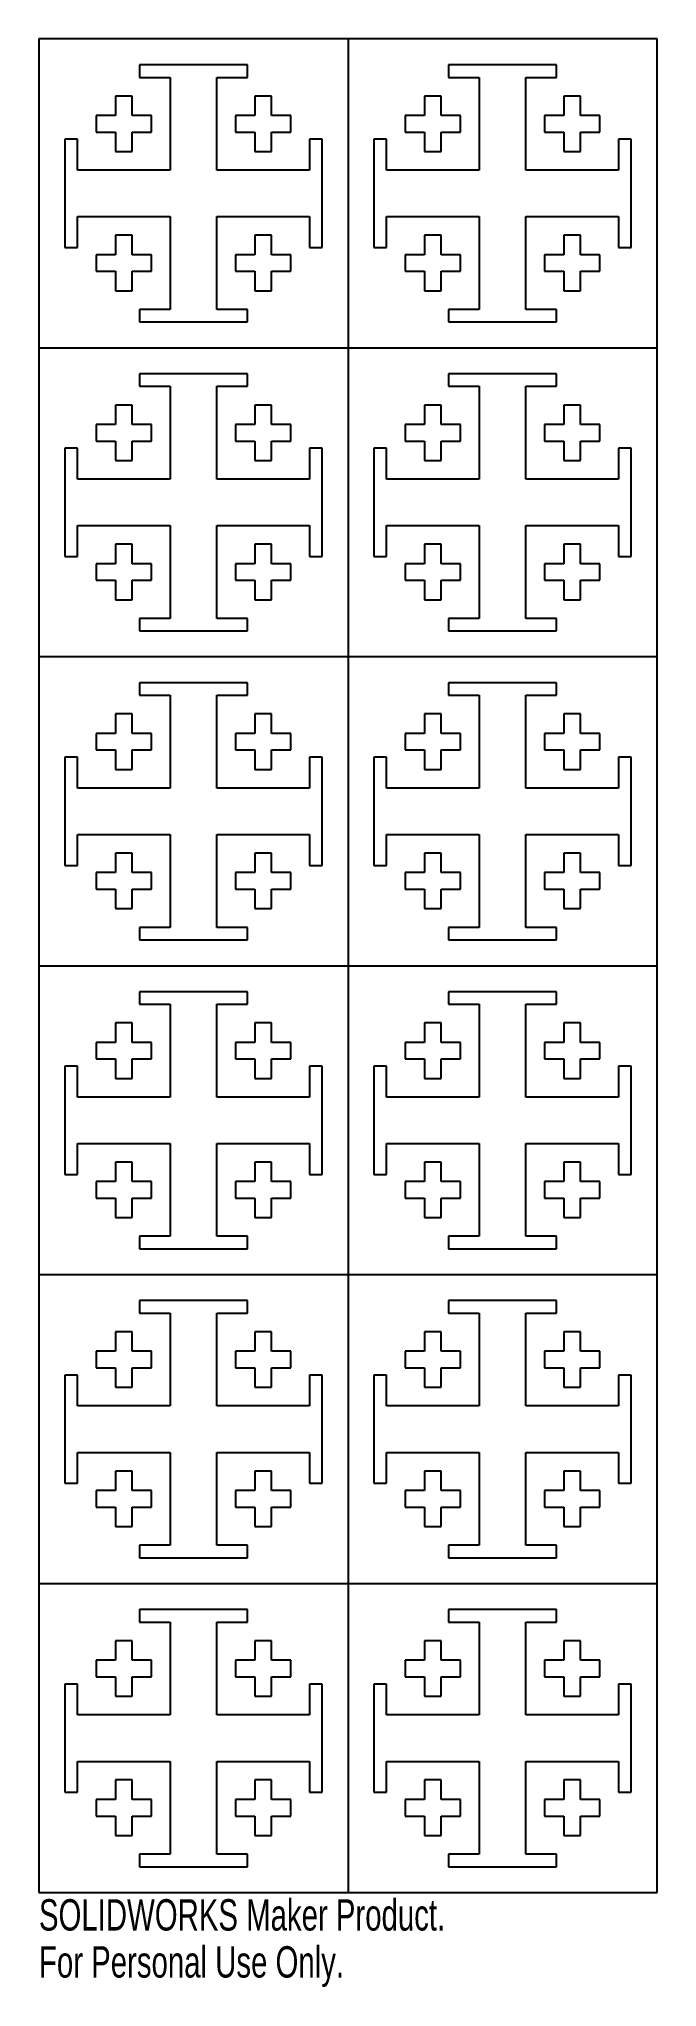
# Model space of a CAD drawing. Header units: millimetres. Extents: x -28 to 67, y -19 to 282.
import ezdxf

# ---------------------------------------------------------------- set-up
doc = ezdxf.new("R2010")
doc.units = ezdxf.units.MM
doc.styles.add('SLDTEXTSTYLE0', font='TXT', dxfattribs={"width": 0.7})

msp = doc.modelspace()

# ---------------------------------------------------------------- linework, layer by layer
at = {"color": 7, "linetype": 'Continuous', "lineweight": 25}
for p, q in [((-28.49, 281.62), (-28.49, -4.13)), ((66.76, 281.62), (-28.49, 281.62)), ((19.14, 281.62), (19.14, -4.13)), ((66.76, -4.13), (66.76, 281.62)), ((3.66, 277.63), (-13.01, 277.63)), ((-13.01, 277.63), (-13.01, 275.69)), ((3.66, 275.69), (3.66, 277.63)), ((51.29, 277.63), (34.61, 277.63)), ((34.61, 277.63), (34.61, 275.69)), ((51.29, 275.69), (51.29, 277.63)), ((-13.01, 275.69), (-8.25, 275.69)), ((-8.25, 275.69), (-8.25, 261.39)), ((-1.1, 275.69), (3.66, 275.69)), ((-1.1, 261.39), (-1.1, 275.69)), ((34.61, 275.69), (39.37, 275.69)), ((39.37, 275.69), (39.37, 261.39)), ((46.53, 275.69), (51.29, 275.69)), ((46.53, 261.39), (46.53, 275.69)), ((-14.13, 272.81), (-16.68, 272.81)), ((-16.68, 272.81), (-16.68, 269.81)), ((-14.13, 269.81), (-14.13, 272.81)), ((7.33, 272.81), (4.78, 272.81)), ((4.78, 272.81), (4.78, 269.81)), ((7.33, 269.81), (7.33, 272.81)), ((33.49, 272.81), (30.94, 272.81)), ((30.94, 272.81), (30.94, 269.81)), ((33.49, 269.81), (33.49, 272.81)), ((54.96, 272.81), (52.4, 272.81)), ((52.4, 272.81), (52.4, 269.81)), ((54.96, 269.81), (54.96, 272.81)), ((-16.68, 269.81), (-19.68, 269.81)), ((-19.68, 269.81), (-19.68, 267.26)), ((-11.13, 269.81), (-14.13, 269.81)), ((-11.13, 267.26), (-11.13, 269.81)), ((4.78, 269.81), (1.78, 269.81)), ((1.78, 269.81), (1.78, 267.26)), ((10.33, 269.81), (7.33, 269.81)), ((10.33, 267.26), (10.33, 269.81)), ((30.94, 269.81), (27.94, 269.81)), ((27.94, 269.81), (27.94, 267.26)), ((36.49, 269.81), (33.49, 269.81)), ((36.49, 267.26), (36.49, 269.81)), ((52.4, 269.81), (49.41, 269.81)), ((49.41, 269.81), (49.41, 267.26)), ((57.96, 269.81), (54.96, 269.81)), ((57.96, 267.26), (57.96, 269.81)), ((-22.56, 266.15), (-24.5, 266.15)), ((-24.5, 266.15), (-24.5, 249.47)), ((-22.56, 261.39), (-22.56, 266.15)), ((-19.68, 267.26), (-16.68, 267.26)), ((-16.68, 267.26), (-16.68, 264.26)), ((-14.13, 264.26), (-14.13, 267.26)), ((-14.13, 267.26), (-11.13, 267.26)), ((1.78, 267.26), (4.78, 267.26)), ((4.78, 267.26), (4.78, 264.26)), ((7.33, 264.26), (7.33, 267.26)), ((7.33, 267.26), (10.33, 267.26)), ((15.15, 266.15), (13.21, 266.15)), ((13.21, 266.15), (13.21, 261.39)), ((15.15, 249.47), (15.15, 266.15)), ((25.07, 266.15), (23.13, 266.15)), ((23.13, 266.15), (23.13, 249.47)), ((25.07, 261.39), (25.07, 266.15)), ((27.94, 267.26), (30.94, 267.26)), ((30.94, 267.26), (30.94, 264.26)), ((33.49, 264.26), (33.49, 267.26)), ((33.49, 267.26), (36.49, 267.26)), ((49.41, 267.26), (52.4, 267.26)), ((52.4, 267.26), (52.4, 264.26)), ((54.96, 264.26), (54.96, 267.26)), ((54.96, 267.26), (57.96, 267.26)), ((62.77, 266.15), (60.83, 266.15)), ((60.83, 266.15), (60.83, 261.39)), ((62.77, 249.47), (62.77, 266.15)), ((-8.25, 261.39), (-22.56, 261.39)), ((-16.68, 264.26), (-14.13, 264.26)), ((13.21, 261.39), (-1.1, 261.39)), ((4.78, 264.26), (7.33, 264.26)), ((39.37, 261.39), (25.07, 261.39)), ((30.94, 264.26), (33.49, 264.26)), ((60.83, 261.39), (46.53, 261.39)), ((52.4, 264.26), (54.96, 264.26)), ((-22.56, 249.47), (-22.56, 254.23)), ((-22.56, 254.23), (-8.25, 254.23)), ((-8.25, 254.23), (-8.25, 239.92)), ((-1.1, 239.92), (-1.1, 254.23)), ((-1.1, 254.23), (13.21, 254.23)), ((13.21, 254.23), (13.21, 249.47)), ((25.07, 249.47), (25.07, 254.23)), ((25.07, 254.23), (39.37, 254.23)), ((39.37, 254.23), (39.37, 239.92)), ((46.53, 239.92), (46.53, 254.23)), ((46.53, 254.23), (60.83, 254.23)), ((60.83, 254.23), (60.83, 249.47)), ((-24.5, 249.47), (-22.56, 249.47)), ((-14.13, 251.35), (-16.68, 251.35)), ((-16.68, 251.35), (-16.68, 248.35)), ((-14.13, 248.35), (-14.13, 251.35)), ((7.33, 251.35), (4.78, 251.35)), ((4.78, 251.35), (4.78, 248.35)), ((7.33, 248.35), (7.33, 251.35)), ((13.21, 249.47), (15.15, 249.47)), ((23.13, 249.47), (25.07, 249.47)), ((33.49, 251.35), (30.94, 251.35)), ((30.94, 251.35), (30.94, 248.35)), ((33.49, 248.35), (33.49, 251.35)), ((54.96, 251.35), (52.4, 251.35)), ((52.4, 251.35), (52.4, 248.35)), ((54.96, 248.35), (54.96, 251.35)), ((60.83, 249.47), (62.77, 249.47)), ((-19.68, 248.35), (-19.68, 245.8)), ((-16.68, 248.35), (-19.68, 248.35)), ((-11.13, 248.35), (-14.13, 248.35)), ((-11.13, 245.8), (-11.13, 248.35)), ((4.78, 248.35), (1.78, 248.35)), ((1.78, 248.35), (1.78, 245.8)), ((10.33, 248.35), (7.33, 248.35)), ((10.33, 245.8), (10.33, 248.35)), ((27.94, 248.35), (27.94, 245.8)), ((30.94, 248.35), (27.94, 248.35)), ((36.49, 248.35), (33.49, 248.35)), ((36.49, 245.8), (36.49, 248.35)), ((52.4, 248.35), (49.41, 248.35)), ((49.41, 248.35), (49.41, 245.8)), ((57.96, 248.35), (54.96, 248.35)), ((57.96, 245.8), (57.96, 248.35)), ((-19.68, 245.8), (-16.68, 245.8)), ((-16.68, 245.8), (-16.68, 242.8)), ((-14.13, 242.8), (-14.13, 245.8)), ((-14.13, 245.8), (-11.13, 245.8)), ((1.78, 245.8), (4.78, 245.8)), ((4.78, 245.8), (4.78, 242.8)), ((7.33, 242.8), (7.33, 245.8)), ((7.33, 245.8), (10.33, 245.8)), ((27.94, 245.8), (30.94, 245.8)), ((30.94, 245.8), (30.94, 242.8)), ((33.49, 242.8), (33.49, 245.8)), ((33.49, 245.8), (36.49, 245.8)), ((49.41, 245.8), (52.4, 245.8)), ((52.4, 245.8), (52.4, 242.8)), ((54.96, 242.8), (54.96, 245.8)), ((54.96, 245.8), (57.96, 245.8)), ((-16.68, 242.8), (-14.13, 242.8)), ((4.78, 242.8), (7.33, 242.8)), ((30.94, 242.8), (33.49, 242.8)), ((52.4, 242.8), (54.96, 242.8)), ((-8.25, 239.92), (-13.01, 239.92)), ((-13.01, 239.92), (-13.01, 237.99)), ((-13.01, 237.99), (3.66, 237.99)), ((3.66, 239.92), (-1.1, 239.92)), ((3.66, 237.99), (3.66, 239.92)), ((39.37, 239.92), (34.61, 239.92)), ((34.61, 239.92), (34.61, 237.99)), ((34.61, 237.99), (51.29, 237.99)), ((51.29, 239.92), (46.53, 239.92)), ((51.29, 237.99), (51.29, 239.92)), ((-28.49, 233.99), (66.76, 233.99)), ((3.66, 230), (-13.01, 230)), ((-13.01, 230), (-13.01, 228.07)), ((3.66, 228.07), (3.66, 230)), ((51.29, 230), (34.61, 230)), ((34.61, 230), (34.61, 228.07)), ((51.29, 228.07), (51.29, 230)), ((-13.01, 228.07), (-8.25, 228.07)), ((-8.25, 228.07), (-8.25, 213.76)), ((-1.1, 228.07), (3.66, 228.07)), ((-1.1, 213.76), (-1.1, 228.07)), ((34.61, 228.07), (39.37, 228.07)), ((39.37, 228.07), (39.37, 213.76)), ((46.53, 228.07), (51.29, 228.07)), ((46.53, 213.76), (46.53, 228.07)), ((-14.13, 225.19), (-16.68, 225.19)), ((-16.68, 225.19), (-16.68, 222.19)), ((-14.13, 222.19), (-14.13, 225.19)), ((7.33, 225.19), (4.78, 225.19)), ((4.78, 225.19), (4.78, 222.19)), ((7.33, 222.19), (7.33, 225.19)), ((33.49, 225.19), (30.94, 225.19)), ((30.94, 225.19), (30.94, 222.19)), ((33.49, 222.19), (33.49, 225.19)), ((54.96, 225.19), (52.4, 225.19)), ((52.4, 225.19), (52.4, 222.19)), ((54.96, 222.19), (54.96, 225.19)), ((-16.68, 222.19), (-19.68, 222.19)), ((-19.68, 222.19), (-19.68, 219.64)), ((-19.68, 219.64), (-16.68, 219.64)), ((-16.68, 219.64), (-16.68, 216.64)), ((-11.13, 222.19), (-14.13, 222.19)), ((-14.13, 216.64), (-14.13, 219.64)), ((-14.13, 219.64), (-11.13, 219.64)), ((-11.13, 219.64), (-11.13, 222.19)), ((4.78, 222.19), (1.78, 222.19)), ((1.78, 222.19), (1.78, 219.64)), ((1.78, 219.64), (4.78, 219.64)), ((4.78, 219.64), (4.78, 216.64)), ((10.33, 222.19), (7.33, 222.19)), ((7.33, 216.64), (7.33, 219.64)), ((7.33, 219.64), (10.33, 219.64)), ((10.33, 219.64), (10.33, 222.19)), ((30.94, 222.19), (27.94, 222.19)), ((27.94, 222.19), (27.94, 219.64)), ((27.94, 219.64), (30.94, 219.64)), ((30.94, 219.64), (30.94, 216.64)), ((36.49, 222.19), (33.49, 222.19)), ((33.49, 216.64), (33.49, 219.64)), ((33.49, 219.64), (36.49, 219.64)), ((36.49, 219.64), (36.49, 222.19)), ((52.4, 222.19), (49.41, 222.19)), ((49.41, 222.19), (49.41, 219.64)), ((49.41, 219.64), (52.4, 219.64)), ((52.4, 219.64), (52.4, 216.64)), ((57.96, 222.19), (54.96, 222.19)), ((54.96, 216.64), (54.96, 219.64)), ((54.96, 219.64), (57.96, 219.64)), ((57.96, 219.64), (57.96, 222.19)), ((-22.56, 218.52), (-24.5, 218.52)), ((-24.5, 218.52), (-24.5, 201.84)), ((-22.56, 213.76), (-22.56, 218.52)), ((-16.68, 216.64), (-14.13, 216.64)), ((4.78, 216.64), (7.33, 216.64)), ((15.15, 218.52), (13.21, 218.52)), ((13.21, 218.52), (13.21, 213.76)), ((15.15, 201.84), (15.15, 218.52)), ((25.07, 218.52), (23.13, 218.52)), ((23.13, 218.52), (23.13, 201.84)), ((25.07, 213.76), (25.07, 218.52)), ((30.94, 216.64), (33.49, 216.64)), ((52.4, 216.64), (54.96, 216.64)), ((62.77, 218.52), (60.83, 218.52)), ((60.83, 218.52), (60.83, 213.76)), ((62.77, 201.84), (62.77, 218.52)), ((-8.25, 213.76), (-22.56, 213.76)), ((13.21, 213.76), (-1.1, 213.76)), ((39.37, 213.76), (25.07, 213.76)), ((60.83, 213.76), (46.53, 213.76)), ((-22.56, 201.84), (-22.56, 206.6)), ((-22.56, 206.6), (-8.25, 206.6)), ((-8.25, 206.6), (-8.25, 192.3)), ((-1.1, 192.3), (-1.1, 206.6)), ((-1.1, 206.6), (13.21, 206.6)), ((13.21, 206.6), (13.21, 201.84)), ((25.07, 201.84), (25.07, 206.6)), ((25.07, 206.6), (39.37, 206.6)), ((39.37, 206.6), (39.37, 192.3)), ((46.53, 192.3), (46.53, 206.6)), ((46.53, 206.6), (60.83, 206.6)), ((60.83, 206.6), (60.83, 201.84)), ((-24.5, 201.84), (-22.56, 201.84)), ((-14.13, 203.73), (-16.68, 203.73)), ((-16.68, 203.73), (-16.68, 200.73)), ((-14.13, 200.73), (-14.13, 203.73)), ((7.33, 203.73), (4.78, 203.73)), ((4.78, 203.73), (4.78, 200.73)), ((7.33, 200.73), (7.33, 203.73)), ((13.21, 201.84), (15.15, 201.84)), ((23.13, 201.84), (25.07, 201.84)), ((33.49, 203.73), (30.94, 203.73)), ((30.94, 203.73), (30.94, 200.73)), ((33.49, 200.73), (33.49, 203.73)), ((54.96, 203.73), (52.4, 203.73)), ((52.4, 203.73), (52.4, 200.73)), ((54.96, 200.73), (54.96, 203.73)), ((60.83, 201.84), (62.77, 201.84)), ((-19.68, 200.73), (-19.68, 198.17)), ((-16.68, 200.73), (-19.68, 200.73)), ((-11.13, 200.73), (-14.13, 200.73)), ((-11.13, 198.17), (-11.13, 200.73)), ((4.78, 200.73), (1.78, 200.73)), ((1.78, 200.73), (1.78, 198.17)), ((10.33, 200.73), (7.33, 200.73)), ((10.33, 198.17), (10.33, 200.73)), ((27.94, 200.73), (27.94, 198.17)), ((30.94, 200.73), (27.94, 200.73)), ((36.49, 200.73), (33.49, 200.73)), ((36.49, 198.17), (36.49, 200.73)), ((52.4, 200.73), (49.41, 200.73)), ((49.41, 200.73), (49.41, 198.17)), ((57.96, 200.73), (54.96, 200.73)), ((57.96, 198.17), (57.96, 200.73)), ((-19.68, 198.17), (-16.68, 198.17)), ((-16.68, 198.17), (-16.68, 195.18)), ((-14.13, 195.18), (-14.13, 198.17)), ((-14.13, 198.17), (-11.13, 198.17)), ((1.78, 198.17), (4.78, 198.17)), ((4.78, 198.17), (4.78, 195.18)), ((7.33, 195.18), (7.33, 198.17)), ((7.33, 198.17), (10.33, 198.17)), ((27.94, 198.17), (30.94, 198.17)), ((30.94, 198.17), (30.94, 195.18)), ((33.49, 195.18), (33.49, 198.17)), ((33.49, 198.17), (36.49, 198.17)), ((49.41, 198.17), (52.4, 198.17)), ((52.4, 198.17), (52.4, 195.18)), ((54.96, 195.18), (54.96, 198.17)), ((54.96, 198.17), (57.96, 198.17)), ((-16.68, 195.18), (-14.13, 195.18)), ((-8.25, 192.3), (-13.01, 192.3)), ((-13.01, 192.3), (-13.01, 190.36)), ((3.66, 192.3), (-1.1, 192.3)), ((3.66, 190.36), (3.66, 192.3)), ((4.78, 195.18), (7.33, 195.18)), ((30.94, 195.18), (33.49, 195.18)), ((39.37, 192.3), (34.61, 192.3)), ((34.61, 192.3), (34.61, 190.36)), ((51.29, 192.3), (46.53, 192.3)), ((51.29, 190.36), (51.29, 192.3)), ((52.4, 195.18), (54.96, 195.18)), ((-13.01, 190.36), (3.66, 190.36)), ((34.61, 190.36), (51.29, 190.36)), ((66.76, 186.37), (-28.49, 186.37)), ((3.66, 182.38), (-13.01, 182.38)), ((-13.01, 182.38), (-13.01, 180.44)), ((-13.01, 180.44), (-8.25, 180.44)), ((-8.25, 180.44), (-8.25, 166.14)), ((-1.1, 180.44), (3.66, 180.44)), ((-1.1, 166.14), (-1.1, 180.44)), ((3.66, 180.44), (3.66, 182.38)), ((51.29, 182.38), (34.61, 182.38)), ((34.61, 182.38), (34.61, 180.44)), ((34.61, 180.44), (39.37, 180.44)), ((39.37, 180.44), (39.37, 166.14)), ((46.53, 180.44), (51.29, 180.44)), ((46.53, 166.14), (46.53, 180.44)), ((51.29, 180.44), (51.29, 182.38)), ((-14.13, 177.56), (-16.68, 177.56)), ((-16.68, 177.56), (-16.68, 174.56)), ((-14.13, 174.56), (-14.13, 177.56)), ((7.33, 177.56), (4.78, 177.56)), ((4.78, 177.56), (4.78, 174.56)), ((7.33, 174.56), (7.33, 177.56)), ((33.49, 177.56), (30.94, 177.56)), ((30.94, 177.56), (30.94, 174.56)), ((33.49, 174.56), (33.49, 177.56)), ((54.96, 177.56), (52.4, 177.56)), ((52.4, 177.56), (52.4, 174.56)), ((54.96, 174.56), (54.96, 177.56)), ((-16.68, 174.56), (-19.68, 174.56)), ((-19.68, 174.56), (-19.68, 172.01)), ((-11.13, 174.56), (-14.13, 174.56)), ((-11.13, 172.01), (-11.13, 174.56)), ((4.78, 174.56), (1.78, 174.56)), ((1.78, 174.56), (1.78, 172.01)), ((10.33, 174.56), (7.33, 174.56)), ((10.33, 172.01), (10.33, 174.56)), ((30.94, 174.56), (27.94, 174.56)), ((27.94, 174.56), (27.94, 172.01)), ((36.49, 174.56), (33.49, 174.56)), ((36.49, 172.01), (36.49, 174.56)), ((52.4, 174.56), (49.41, 174.56)), ((49.41, 174.56), (49.41, 172.01)), ((57.96, 174.56), (54.96, 174.56)), ((57.96, 172.01), (57.96, 174.56)), ((-19.68, 172.01), (-16.68, 172.01)), ((-16.68, 172.01), (-16.68, 169.01)), ((-14.13, 169.01), (-14.13, 172.01)), ((-14.13, 172.01), (-11.13, 172.01)), ((1.78, 172.01), (4.78, 172.01)), ((4.78, 172.01), (4.78, 169.01)), ((7.33, 169.01), (7.33, 172.01)), ((7.33, 172.01), (10.33, 172.01)), ((27.94, 172.01), (30.94, 172.01)), ((30.94, 172.01), (30.94, 169.01)), ((33.49, 169.01), (33.49, 172.01)), ((33.49, 172.01), (36.49, 172.01)), ((49.41, 172.01), (52.4, 172.01)), ((52.4, 172.01), (52.4, 169.01)), ((54.96, 169.01), (54.96, 172.01)), ((54.96, 172.01), (57.96, 172.01)), ((-22.56, 170.9), (-24.5, 170.9)), ((-24.5, 170.9), (-24.5, 154.22)), ((-22.56, 166.14), (-22.56, 170.9)), ((-16.68, 169.01), (-14.13, 169.01)), ((4.78, 169.01), (7.33, 169.01)), ((15.15, 170.9), (13.21, 170.9)), ((13.21, 170.9), (13.21, 166.14)), ((15.15, 154.22), (15.15, 170.9)), ((25.07, 170.9), (23.13, 170.9)), ((23.13, 170.9), (23.13, 154.22)), ((25.07, 166.14), (25.07, 170.9)), ((30.94, 169.01), (33.49, 169.01)), ((52.4, 169.01), (54.96, 169.01)), ((62.77, 170.9), (60.83, 170.9)), ((60.83, 170.9), (60.83, 166.14)), ((62.77, 154.22), (62.77, 170.9)), ((-8.25, 166.14), (-22.56, 166.14)), ((13.21, 166.14), (-1.1, 166.14)), ((39.37, 166.14), (25.07, 166.14)), ((60.83, 166.14), (46.53, 166.14)), ((-22.56, 154.22), (-22.56, 158.98)), ((-22.56, 158.98), (-8.25, 158.98)), ((-8.25, 158.98), (-8.25, 144.67)), ((-1.1, 144.67), (-1.1, 158.98)), ((-1.1, 158.98), (13.21, 158.98)), ((13.21, 158.98), (13.21, 154.22)), ((25.07, 154.22), (25.07, 158.98)), ((25.07, 158.98), (39.37, 158.98)), ((39.37, 158.98), (39.37, 144.67)), ((46.53, 144.67), (46.53, 158.98)), ((46.53, 158.98), (60.83, 158.98)), ((60.83, 158.98), (60.83, 154.22)), ((-24.5, 154.22), (-22.56, 154.22)), ((-14.13, 156.1), (-16.68, 156.1)), ((-16.68, 156.1), (-16.68, 153.1)), ((-14.13, 153.1), (-14.13, 156.1)), ((7.33, 156.1), (4.78, 156.1)), ((4.78, 156.1), (4.78, 153.1)), ((7.33, 153.1), (7.33, 156.1)), ((13.21, 154.22), (15.15, 154.22)), ((23.13, 154.22), (25.07, 154.22)), ((33.49, 156.1), (30.94, 156.1)), ((30.94, 156.1), (30.94, 153.1)), ((33.49, 153.1), (33.49, 156.1)), ((54.96, 156.1), (52.4, 156.1)), ((52.4, 156.1), (52.4, 153.1)), ((54.96, 153.1), (54.96, 156.1)), ((60.83, 154.22), (62.77, 154.22)), ((-19.68, 153.1), (-19.68, 150.55)), ((-16.68, 153.1), (-19.68, 153.1)), ((-19.68, 150.55), (-16.68, 150.55)), ((-16.68, 150.55), (-16.68, 147.55)), ((-11.13, 153.1), (-14.13, 153.1)), ((-14.13, 147.55), (-14.13, 150.55)), ((-14.13, 150.55), (-11.13, 150.55)), ((-11.13, 150.55), (-11.13, 153.1)), ((4.78, 153.1), (1.78, 153.1)), ((1.78, 153.1), (1.78, 150.55)), ((1.78, 150.55), (4.78, 150.55)), ((4.78, 150.55), (4.78, 147.55)), ((10.33, 153.1), (7.33, 153.1)), ((7.33, 147.55), (7.33, 150.55)), ((7.33, 150.55), (10.33, 150.55)), ((10.33, 150.55), (10.33, 153.1)), ((27.94, 153.1), (27.94, 150.55)), ((30.94, 153.1), (27.94, 153.1)), ((27.94, 150.55), (30.94, 150.55)), ((30.94, 150.55), (30.94, 147.55)), ((36.49, 153.1), (33.49, 153.1)), ((33.49, 147.55), (33.49, 150.55)), ((33.49, 150.55), (36.49, 150.55)), ((36.49, 150.55), (36.49, 153.1)), ((52.4, 153.1), (49.41, 153.1)), ((49.41, 153.1), (49.41, 150.55)), ((49.41, 150.55), (52.4, 150.55)), ((52.4, 150.55), (52.4, 147.55)), ((57.96, 153.1), (54.96, 153.1)), ((54.96, 147.55), (54.96, 150.55)), ((54.96, 150.55), (57.96, 150.55)), ((57.96, 150.55), (57.96, 153.1)), ((-16.68, 147.55), (-14.13, 147.55)), ((4.78, 147.55), (7.33, 147.55)), ((30.94, 147.55), (33.49, 147.55)), ((52.4, 147.55), (54.96, 147.55)), ((-8.25, 144.67), (-13.01, 144.67)), ((-13.01, 144.67), (-13.01, 142.74)), ((3.66, 144.67), (-1.1, 144.67)), ((3.66, 142.74), (3.66, 144.67)), ((39.37, 144.67), (34.61, 144.67)), ((34.61, 144.67), (34.61, 142.74)), ((51.29, 144.67), (46.53, 144.67)), ((51.29, 142.74), (51.29, 144.67)), ((-13.01, 142.74), (3.66, 142.74)), ((34.61, 142.74), (51.29, 142.74)), ((-28.49, 138.74), (66.76, 138.74)), ((3.66, 134.75), (-13.01, 134.75)), ((-13.01, 134.75), (-13.01, 132.82)), ((-13.01, 132.82), (-8.25, 132.82)), ((-8.25, 132.82), (-8.25, 118.51)), ((-1.1, 132.82), (3.66, 132.82)), ((-1.1, 118.51), (-1.1, 132.82)), ((3.66, 132.82), (3.66, 134.75)), ((51.29, 134.75), (34.61, 134.75)), ((34.61, 134.75), (34.61, 132.82)), ((34.61, 132.82), (39.37, 132.82)), ((39.37, 132.82), (39.37, 118.51)), ((46.53, 132.82), (51.29, 132.82)), ((46.53, 118.51), (46.53, 132.82)), ((51.29, 132.82), (51.29, 134.75)), ((-14.13, 129.94), (-16.68, 129.94)), ((-16.68, 129.94), (-16.68, 126.94)), ((-14.13, 126.94), (-14.13, 129.94)), ((7.33, 129.94), (4.78, 129.94)), ((4.78, 129.94), (4.78, 126.94)), ((7.33, 126.94), (7.33, 129.94)), ((33.49, 129.94), (30.94, 129.94)), ((30.94, 129.94), (30.94, 126.94)), ((33.49, 126.94), (33.49, 129.94)), ((54.96, 129.94), (52.4, 129.94)), ((52.4, 129.94), (52.4, 126.94)), ((54.96, 126.94), (54.96, 129.94)), ((-16.68, 126.94), (-19.68, 126.94)), ((-19.68, 126.94), (-19.68, 124.39)), ((-11.13, 126.94), (-14.13, 126.94)), ((-11.13, 124.39), (-11.13, 126.94)), ((4.78, 126.94), (1.78, 126.94)), ((1.78, 126.94), (1.78, 124.39)), ((10.33, 126.94), (7.33, 126.94)), ((10.33, 124.39), (10.33, 126.94)), ((30.94, 126.94), (27.94, 126.94)), ((27.94, 126.94), (27.94, 124.39)), ((36.49, 126.94), (33.49, 126.94)), ((36.49, 124.39), (36.49, 126.94)), ((52.4, 126.94), (49.41, 126.94)), ((49.41, 126.94), (49.41, 124.39)), ((57.96, 126.94), (54.96, 126.94)), ((57.96, 124.39), (57.96, 126.94)), ((-22.56, 123.27), (-24.5, 123.27)), ((-24.5, 123.27), (-24.5, 106.59)), ((-22.56, 118.51), (-22.56, 123.27)), ((-19.68, 124.39), (-16.68, 124.39)), ((-16.68, 124.39), (-16.68, 121.39)), ((-14.13, 121.39), (-14.13, 124.39)), ((-14.13, 124.39), (-11.13, 124.39)), ((1.78, 124.39), (4.78, 124.39)), ((4.78, 124.39), (4.78, 121.39)), ((7.33, 121.39), (7.33, 124.39)), ((7.33, 124.39), (10.33, 124.39)), ((15.15, 123.27), (13.21, 123.27)), ((13.21, 123.27), (13.21, 118.51)), ((15.15, 106.59), (15.15, 123.27)), ((25.07, 123.27), (23.13, 123.27)), ((23.13, 123.27), (23.13, 106.59)), ((25.07, 118.51), (25.07, 123.27)), ((27.94, 124.39), (30.94, 124.39)), ((30.94, 124.39), (30.94, 121.39)), ((33.49, 121.39), (33.49, 124.39)), ((33.49, 124.39), (36.49, 124.39)), ((49.41, 124.39), (52.4, 124.39)), ((52.4, 124.39), (52.4, 121.39)), ((54.96, 121.39), (54.96, 124.39)), ((54.96, 124.39), (57.96, 124.39)), ((62.77, 123.27), (60.83, 123.27)), ((60.83, 123.27), (60.83, 118.51)), ((62.77, 106.59), (62.77, 123.27)), ((-16.68, 121.39), (-14.13, 121.39)), ((4.78, 121.39), (7.33, 121.39)), ((30.94, 121.39), (33.49, 121.39)), ((52.4, 121.39), (54.96, 121.39)), ((-8.25, 118.51), (-22.56, 118.51)), ((13.21, 118.51), (-1.1, 118.51)), ((39.37, 118.51), (25.07, 118.51)), ((60.83, 118.51), (46.53, 118.51)), ((-22.56, 106.59), (-22.56, 111.35)), ((-22.56, 111.35), (-8.25, 111.35)), ((-8.25, 111.35), (-8.25, 97.05)), ((-1.1, 97.05), (-1.1, 111.35)), ((-1.1, 111.35), (13.21, 111.35)), ((13.21, 111.35), (13.21, 106.59)), ((25.07, 106.59), (25.07, 111.35)), ((25.07, 111.35), (39.37, 111.35)), ((39.37, 111.35), (39.37, 97.05)), ((46.53, 97.05), (46.53, 111.35)), ((46.53, 111.35), (60.83, 111.35)), ((60.83, 111.35), (60.83, 106.59)), ((-14.13, 108.48), (-16.68, 108.48)), ((-16.68, 108.48), (-16.68, 105.48)), ((-14.13, 105.48), (-14.13, 108.48)), ((7.33, 108.48), (4.78, 108.48)), ((4.78, 108.48), (4.78, 105.48)), ((7.33, 105.48), (7.33, 108.48)), ((33.49, 108.48), (30.94, 108.48)), ((30.94, 108.48), (30.94, 105.48)), ((33.49, 105.48), (33.49, 108.48)), ((54.96, 108.48), (52.4, 108.48)), ((52.4, 108.48), (52.4, 105.48)), ((54.96, 105.48), (54.96, 108.48)), ((-24.5, 106.59), (-22.56, 106.59)), ((-19.68, 105.48), (-19.68, 102.92)), ((-16.68, 105.48), (-19.68, 105.48)), ((-11.13, 105.48), (-14.13, 105.48)), ((-11.13, 102.92), (-11.13, 105.48)), ((4.78, 105.48), (1.78, 105.48)), ((1.78, 105.48), (1.78, 102.92)), ((10.33, 105.48), (7.33, 105.48)), ((10.33, 102.92), (10.33, 105.48)), ((13.21, 106.59), (15.15, 106.59)), ((23.13, 106.59), (25.07, 106.59)), ((27.94, 105.48), (27.94, 102.92)), ((30.94, 105.48), (27.94, 105.48)), ((36.49, 105.48), (33.49, 105.48)), ((36.49, 102.92), (36.49, 105.48)), ((52.4, 105.48), (49.41, 105.48)), ((49.41, 105.48), (49.41, 102.92)), ((57.96, 105.48), (54.96, 105.48)), ((57.96, 102.92), (57.96, 105.48)), ((60.83, 106.59), (62.77, 106.59)), ((-19.68, 102.92), (-16.68, 102.92)), ((-16.68, 102.92), (-16.68, 99.93)), ((-14.13, 99.93), (-14.13, 102.92)), ((-14.13, 102.92), (-11.13, 102.92)), ((1.78, 102.92), (4.78, 102.92)), ((4.78, 102.92), (4.78, 99.93)), ((7.33, 99.93), (7.33, 102.92)), ((7.33, 102.92), (10.33, 102.92)), ((27.94, 102.92), (30.94, 102.92)), ((30.94, 102.92), (30.94, 99.93)), ((33.49, 99.93), (33.49, 102.92)), ((33.49, 102.92), (36.49, 102.92)), ((49.41, 102.92), (52.4, 102.92)), ((52.4, 102.92), (52.4, 99.93)), ((54.96, 99.93), (54.96, 102.92)), ((54.96, 102.92), (57.96, 102.92)), ((-16.68, 99.93), (-14.13, 99.93)), ((4.78, 99.93), (7.33, 99.93)), ((30.94, 99.93), (33.49, 99.93)), ((52.4, 99.93), (54.96, 99.93)), ((-8.25, 97.05), (-13.01, 97.05)), ((-13.01, 97.05), (-13.01, 95.11)), ((3.66, 97.05), (-1.1, 97.05)), ((3.66, 95.11), (3.66, 97.05)), ((39.37, 97.05), (34.61, 97.05)), ((34.61, 97.05), (34.61, 95.11)), ((51.29, 97.05), (46.53, 97.05)), ((51.29, 95.11), (51.29, 97.05)), ((-13.01, 95.11), (3.66, 95.11)), ((34.61, 95.11), (51.29, 95.11)), ((66.76, 91.12), (-28.49, 91.12)), ((3.66, 87.13), (-13.01, 87.13)), ((-13.01, 87.13), (-13.01, 85.19)), ((3.66, 85.19), (3.66, 87.13)), ((51.29, 87.13), (34.61, 87.13)), ((34.61, 87.13), (34.61, 85.19)), ((51.29, 85.19), (51.29, 87.13)), ((-13.01, 85.19), (-8.25, 85.19)), ((-8.25, 85.19), (-8.25, 70.89)), ((-1.1, 85.19), (3.66, 85.19)), ((-1.1, 70.89), (-1.1, 85.19)), ((34.61, 85.19), (39.37, 85.19)), ((39.37, 85.19), (39.37, 70.89)), ((46.53, 85.19), (51.29, 85.19)), ((46.53, 70.89), (46.53, 85.19)), ((-14.13, 82.31), (-16.68, 82.31)), ((-16.68, 82.31), (-16.68, 79.31)), ((-14.13, 79.31), (-14.13, 82.31)), ((7.33, 82.31), (4.78, 82.31)), ((4.78, 82.31), (4.78, 79.31)), ((7.33, 79.31), (7.33, 82.31)), ((33.49, 82.31), (30.94, 82.31)), ((30.94, 82.31), (30.94, 79.31)), ((33.49, 79.31), (33.49, 82.31)), ((54.96, 82.31), (52.4, 82.31)), ((52.4, 82.31), (52.4, 79.31)), ((54.96, 79.31), (54.96, 82.31)), ((-16.68, 79.31), (-19.68, 79.31)), ((-19.68, 79.31), (-19.68, 76.76)), ((-11.13, 79.31), (-14.13, 79.31)), ((-11.13, 76.76), (-11.13, 79.31)), ((4.78, 79.31), (1.78, 79.31)), ((1.78, 79.31), (1.78, 76.76)), ((10.33, 79.31), (7.33, 79.31)), ((10.33, 76.76), (10.33, 79.31)), ((30.94, 79.31), (27.94, 79.31)), ((27.94, 79.31), (27.94, 76.76)), ((36.49, 79.31), (33.49, 79.31)), ((36.49, 76.76), (36.49, 79.31)), ((52.4, 79.31), (49.41, 79.31)), ((49.41, 79.31), (49.41, 76.76)), ((57.96, 79.31), (54.96, 79.31)), ((57.96, 76.76), (57.96, 79.31)), ((-22.56, 75.65), (-24.5, 75.65)), ((-24.5, 75.65), (-24.5, 58.97)), ((-22.56, 70.89), (-22.56, 75.65)), ((-19.68, 76.76), (-16.68, 76.76)), ((-16.68, 76.76), (-16.68, 73.76)), ((-14.13, 73.76), (-14.13, 76.76)), ((-14.13, 76.76), (-11.13, 76.76)), ((1.78, 76.76), (4.78, 76.76)), ((4.78, 76.76), (4.78, 73.76)), ((7.33, 73.76), (7.33, 76.76)), ((7.33, 76.76), (10.33, 76.76)), ((15.15, 75.65), (13.21, 75.65)), ((13.21, 75.65), (13.21, 70.89)), ((15.15, 58.97), (15.15, 75.65)), ((25.07, 75.65), (23.13, 75.65)), ((23.13, 75.65), (23.13, 58.97)), ((25.07, 70.89), (25.07, 75.65)), ((27.94, 76.76), (30.94, 76.76)), ((30.94, 76.76), (30.94, 73.76)), ((33.49, 73.76), (33.49, 76.76)), ((33.49, 76.76), (36.49, 76.76)), ((49.41, 76.76), (52.4, 76.76)), ((52.4, 76.76), (52.4, 73.76)), ((54.96, 73.76), (54.96, 76.76)), ((54.96, 76.76), (57.96, 76.76)), ((62.77, 75.65), (60.83, 75.65)), ((60.83, 75.65), (60.83, 70.89)), ((62.77, 58.97), (62.77, 75.65)), ((-16.68, 73.76), (-14.13, 73.76)), ((4.78, 73.76), (7.33, 73.76)), ((30.94, 73.76), (33.49, 73.76)), ((52.4, 73.76), (54.96, 73.76)), ((-8.25, 70.89), (-22.56, 70.89)), ((13.21, 70.89), (-1.1, 70.89)), ((39.37, 70.89), (25.07, 70.89)), ((60.83, 70.89), (46.53, 70.89)), ((-22.56, 58.97), (-22.56, 63.73)), ((-22.56, 63.73), (-8.25, 63.73)), ((-8.25, 63.73), (-8.25, 49.42)), ((-1.1, 49.42), (-1.1, 63.73)), ((-1.1, 63.73), (13.21, 63.73)), ((13.21, 63.73), (13.21, 58.97)), ((25.07, 58.97), (25.07, 63.73)), ((25.07, 63.73), (39.37, 63.73)), ((39.37, 63.73), (39.37, 49.42)), ((46.53, 49.42), (46.53, 63.73)), ((46.53, 63.73), (60.83, 63.73)), ((60.83, 63.73), (60.83, 58.97)), ((-14.13, 60.85), (-16.68, 60.85)), ((-16.68, 60.85), (-16.68, 57.85)), ((-14.13, 57.85), (-14.13, 60.85)), ((7.33, 60.85), (4.78, 60.85)), ((4.78, 60.85), (4.78, 57.85)), ((7.33, 57.85), (7.33, 60.85)), ((33.49, 60.85), (30.94, 60.85)), ((30.94, 60.85), (30.94, 57.85)), ((33.49, 57.85), (33.49, 60.85)), ((54.96, 60.85), (52.4, 60.85)), ((52.4, 60.85), (52.4, 57.85)), ((54.96, 57.85), (54.96, 60.85)), ((-24.5, 58.97), (-22.56, 58.97)), ((-19.68, 57.85), (-19.68, 55.3)), ((-16.68, 57.85), (-19.68, 57.85)), ((-11.13, 57.85), (-14.13, 57.85)), ((-11.13, 55.3), (-11.13, 57.85)), ((4.78, 57.85), (1.78, 57.85)), ((1.78, 57.85), (1.78, 55.3)), ((10.33, 57.85), (7.33, 57.85)), ((10.33, 55.3), (10.33, 57.85)), ((13.21, 58.97), (15.15, 58.97)), ((23.13, 58.97), (25.07, 58.97)), ((27.94, 57.85), (27.94, 55.3)), ((30.94, 57.85), (27.94, 57.85)), ((36.49, 57.85), (33.49, 57.85)), ((36.49, 55.3), (36.49, 57.85)), ((52.4, 57.85), (49.41, 57.85)), ((49.41, 57.85), (49.41, 55.3)), ((57.96, 57.85), (54.96, 57.85)), ((57.96, 55.3), (57.96, 57.85)), ((60.83, 58.97), (62.77, 58.97)), ((-19.68, 55.3), (-16.68, 55.3)), ((-16.68, 55.3), (-16.68, 52.3)), ((-14.13, 52.3), (-14.13, 55.3)), ((-14.13, 55.3), (-11.13, 55.3)), ((1.78, 55.3), (4.78, 55.3)), ((4.78, 55.3), (4.78, 52.3)), ((7.33, 52.3), (7.33, 55.3)), ((7.33, 55.3), (10.33, 55.3)), ((27.94, 55.3), (30.94, 55.3)), ((30.94, 55.3), (30.94, 52.3)), ((33.49, 52.3), (33.49, 55.3)), ((33.49, 55.3), (36.49, 55.3)), ((49.41, 55.3), (52.4, 55.3)), ((52.4, 55.3), (52.4, 52.3)), ((54.96, 52.3), (54.96, 55.3)), ((54.96, 55.3), (57.96, 55.3)), ((-16.68, 52.3), (-14.13, 52.3)), ((4.78, 52.3), (7.33, 52.3)), ((30.94, 52.3), (33.49, 52.3)), ((52.4, 52.3), (54.96, 52.3)), ((-8.25, 49.42), (-13.01, 49.42)), ((-13.01, 49.42), (-13.01, 47.49)), ((3.66, 49.42), (-1.1, 49.42)), ((3.66, 47.49), (3.66, 49.42)), ((39.37, 49.42), (34.61, 49.42)), ((34.61, 49.42), (34.61, 47.49)), ((51.29, 49.42), (46.53, 49.42)), ((51.29, 47.49), (51.29, 49.42)), ((-13.01, 47.49), (3.66, 47.49)), ((34.61, 47.49), (51.29, 47.49)), ((66.76, 43.49), (-28.49, 43.49)), ((3.66, 39.5), (-13.01, 39.5)), ((-13.01, 39.5), (-13.01, 37.57)), ((3.66, 37.57), (3.66, 39.5)), ((51.29, 39.5), (34.61, 39.5)), ((34.61, 39.5), (34.61, 37.57)), ((51.29, 37.57), (51.29, 39.5)), ((-13.01, 37.57), (-8.25, 37.57)), ((-8.25, 37.57), (-8.25, 23.26)), ((-1.1, 37.57), (3.66, 37.57)), ((-1.1, 23.26), (-1.1, 37.57)), ((34.61, 37.57), (39.37, 37.57)), ((39.37, 37.57), (39.37, 23.26)), ((46.53, 37.57), (51.29, 37.57)), ((46.53, 23.26), (46.53, 37.57)), ((-14.13, 34.69), (-16.68, 34.69)), ((-16.68, 34.69), (-16.68, 31.69)), ((-14.13, 31.69), (-14.13, 34.69)), ((7.33, 34.69), (4.78, 34.69)), ((4.78, 34.69), (4.78, 31.69)), ((7.33, 31.69), (7.33, 34.69)), ((33.49, 34.69), (30.94, 34.69)), ((30.94, 34.69), (30.94, 31.69)), ((33.49, 31.69), (33.49, 34.69)), ((54.96, 34.69), (52.4, 34.69)), ((52.4, 34.69), (52.4, 31.69)), ((54.96, 31.69), (54.96, 34.69)), ((-16.68, 31.69), (-19.68, 31.69)), ((-19.68, 31.69), (-19.68, 29.14)), ((-11.13, 31.69), (-14.13, 31.69)), ((-11.13, 29.14), (-11.13, 31.69)), ((4.78, 31.69), (1.78, 31.69)), ((1.78, 31.69), (1.78, 29.14)), ((10.33, 31.69), (7.33, 31.69)), ((10.33, 29.14), (10.33, 31.69)), ((30.94, 31.69), (27.94, 31.69)), ((27.94, 31.69), (27.94, 29.14)), ((36.49, 31.69), (33.49, 31.69)), ((36.49, 29.14), (36.49, 31.69)), ((52.4, 31.69), (49.41, 31.69)), ((49.41, 31.69), (49.41, 29.14)), ((57.96, 31.69), (54.96, 31.69)), ((57.96, 29.14), (57.96, 31.69)), ((-22.56, 28.02), (-24.5, 28.02)), ((-24.5, 28.02), (-24.5, 11.34)), ((-22.56, 23.26), (-22.56, 28.02)), ((-19.68, 29.14), (-16.68, 29.14)), ((-16.68, 29.14), (-16.68, 26.14)), ((-14.13, 26.14), (-14.13, 29.14)), ((-14.13, 29.14), (-11.13, 29.14)), ((1.78, 29.14), (4.78, 29.14)), ((4.78, 29.14), (4.78, 26.14)), ((7.33, 26.14), (7.33, 29.14)), ((7.33, 29.14), (10.33, 29.14)), ((15.15, 28.02), (13.21, 28.02)), ((13.21, 28.02), (13.21, 23.26)), ((15.15, 11.34), (15.15, 28.02)), ((25.07, 28.02), (23.13, 28.02)), ((23.13, 28.02), (23.13, 11.34)), ((25.07, 23.26), (25.07, 28.02)), ((27.94, 29.14), (30.94, 29.14)), ((30.94, 29.14), (30.94, 26.14)), ((33.49, 26.14), (33.49, 29.14)), ((33.49, 29.14), (36.49, 29.14)), ((49.41, 29.14), (52.4, 29.14)), ((52.4, 29.14), (52.4, 26.14)), ((54.96, 26.14), (54.96, 29.14)), ((54.96, 29.14), (57.96, 29.14)), ((62.77, 28.02), (60.83, 28.02)), ((60.83, 28.02), (60.83, 23.26)), ((62.77, 11.34), (62.77, 28.02)), ((-16.68, 26.14), (-14.13, 26.14)), ((4.78, 26.14), (7.33, 26.14)), ((30.94, 26.14), (33.49, 26.14)), ((52.4, 26.14), (54.96, 26.14)), ((-8.25, 23.26), (-22.56, 23.26)), ((13.21, 23.26), (-1.1, 23.26)), ((39.37, 23.26), (25.07, 23.26)), ((60.83, 23.26), (46.53, 23.26)), ((-22.56, 11.34), (-22.56, 16.1)), ((-22.56, 16.1), (-8.25, 16.1)), ((-8.25, 16.1), (-8.25, 1.8)), ((-1.1, 1.8), (-1.1, 16.1)), ((-1.1, 16.1), (13.21, 16.1)), ((13.21, 16.1), (13.21, 11.34)), ((25.07, 11.34), (25.07, 16.1)), ((25.07, 16.1), (39.37, 16.1)), ((39.37, 16.1), (39.37, 1.8)), ((46.53, 1.8), (46.53, 16.1)), ((46.53, 16.1), (60.83, 16.1)), ((60.83, 16.1), (60.83, 11.34)), ((-14.13, 13.23), (-16.68, 13.23)), ((-16.68, 13.23), (-16.68, 10.23)), ((-14.13, 10.23), (-14.13, 13.23)), ((7.33, 13.23), (4.78, 13.23)), ((4.78, 13.23), (4.78, 10.23)), ((7.33, 10.23), (7.33, 13.23)), ((33.49, 13.23), (30.94, 13.23)), ((30.94, 13.23), (30.94, 10.23)), ((33.49, 10.23), (33.49, 13.23)), ((54.96, 13.23), (52.4, 13.23)), ((52.4, 13.23), (52.4, 10.23)), ((54.96, 10.23), (54.96, 13.23)), ((-24.5, 11.34), (-22.56, 11.34)), ((-19.68, 10.23), (-19.68, 7.67)), ((-16.68, 10.23), (-19.68, 10.23)), ((-11.13, 10.23), (-14.13, 10.23)), ((-11.13, 7.67), (-11.13, 10.23)), ((4.78, 10.23), (1.78, 10.23)), ((1.78, 10.23), (1.78, 7.67)), ((10.33, 10.23), (7.33, 10.23)), ((10.33, 7.67), (10.33, 10.23)), ((13.21, 11.34), (15.15, 11.34)), ((23.13, 11.34), (25.07, 11.34)), ((27.94, 10.23), (27.94, 7.67)), ((30.94, 10.23), (27.94, 10.23)), ((36.49, 10.23), (33.49, 10.23)), ((36.49, 7.67), (36.49, 10.23)), ((52.4, 10.23), (49.41, 10.23)), ((49.41, 10.23), (49.41, 7.67)), ((57.96, 10.23), (54.96, 10.23)), ((57.96, 7.67), (57.96, 10.23)), ((60.83, 11.34), (62.77, 11.34)), ((-19.68, 7.67), (-16.68, 7.67)), ((-16.68, 7.67), (-16.68, 4.68)), ((-14.13, 4.68), (-14.13, 7.67)), ((-14.13, 7.67), (-11.13, 7.67)), ((1.78, 7.67), (4.78, 7.67)), ((4.78, 7.67), (4.78, 4.68)), ((7.33, 4.68), (7.33, 7.67)), ((7.33, 7.67), (10.33, 7.67)), ((27.94, 7.67), (30.94, 7.67)), ((30.94, 7.67), (30.94, 4.68)), ((33.49, 4.68), (33.49, 7.67)), ((33.49, 7.67), (36.49, 7.67)), ((49.41, 7.67), (52.4, 7.67)), ((52.4, 7.67), (52.4, 4.68)), ((54.96, 4.68), (54.96, 7.67)), ((54.96, 7.67), (57.96, 7.67)), ((-16.68, 4.68), (-14.13, 4.68)), ((4.78, 4.68), (7.33, 4.68)), ((30.94, 4.68), (33.49, 4.68)), ((52.4, 4.68), (54.96, 4.68)), ((-8.25, 1.8), (-13.01, 1.8)), ((-13.01, 1.8), (-13.01, -0.14)), ((3.66, 1.8), (-1.1, 1.8)), ((3.66, -0.14), (3.66, 1.8)), ((39.37, 1.8), (34.61, 1.8)), ((34.61, 1.8), (34.61, -0.14)), ((51.29, 1.8), (46.53, 1.8)), ((51.29, -0.14), (51.29, 1.8)), ((-13.01, -0.14), (3.66, -0.14)), ((34.61, -0.14), (51.29, -0.14)), ((-28.49, -4.13), (66.76, -4.13))]:
    msp.add_line(p, q, dxfattribs=at)

# ---------------------------------------------------------------- texts
at = {"color": 7, "linetype": 'Continuous', "char_height": 4.8336, "attachment_point": 1, "style": 'SLDTEXTSTYLE0'}
for s, insert in [('SOLIDWORKS Maker Product.', (-28.49, -5.15)), ('For Personal Use Only.', (-28.49, -12.4))]:
    msp.add_mtext(s, dxfattribs=dict(at, insert=insert))

doc.saveas('drawing.dxf')
